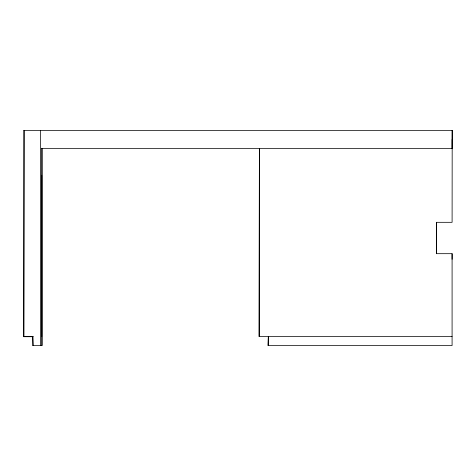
<?xml version="1.0" encoding="UTF-8"?>
<svg xmlns="http://www.w3.org/2000/svg" width="476" height="476" viewBox="0 0 476 476"><rect width="100%" height="100%" fill="white"/><g stroke="black" fill="none" stroke-linecap="round" stroke-linejoin="round"><path stroke-width="0.71" d="M23.8 336.71L24.044 130.436L23.8 336.71L33.124 336.71M40.418 345.564L40.418 130.436M41.733 336.71L41.733 175.257M268.131 345.564L268.339 336.597L268.131 345.564L452.087 345.558L452.093 253.684L436.409 253.684L436.409 222.316L452.099 222.316L452.2 130.436L452.158 148.363L452.158 139.403M452.087 259.289L452.093 253.684M32.767 336.71L33.005 345.564L32.838 336.597M259.164 336.597L259.378 148.363L259.164 336.597L452.093 336.597M41.971 345.564L41.971 148.363L41.971 345.564L32.838 345.564M23.883 130.442L452.2 130.436M41.811 148.369L452.2 148.363M23.883 336.597L33.005 336.597M436.403 222.316L436.409 253.684"/></g></svg>
